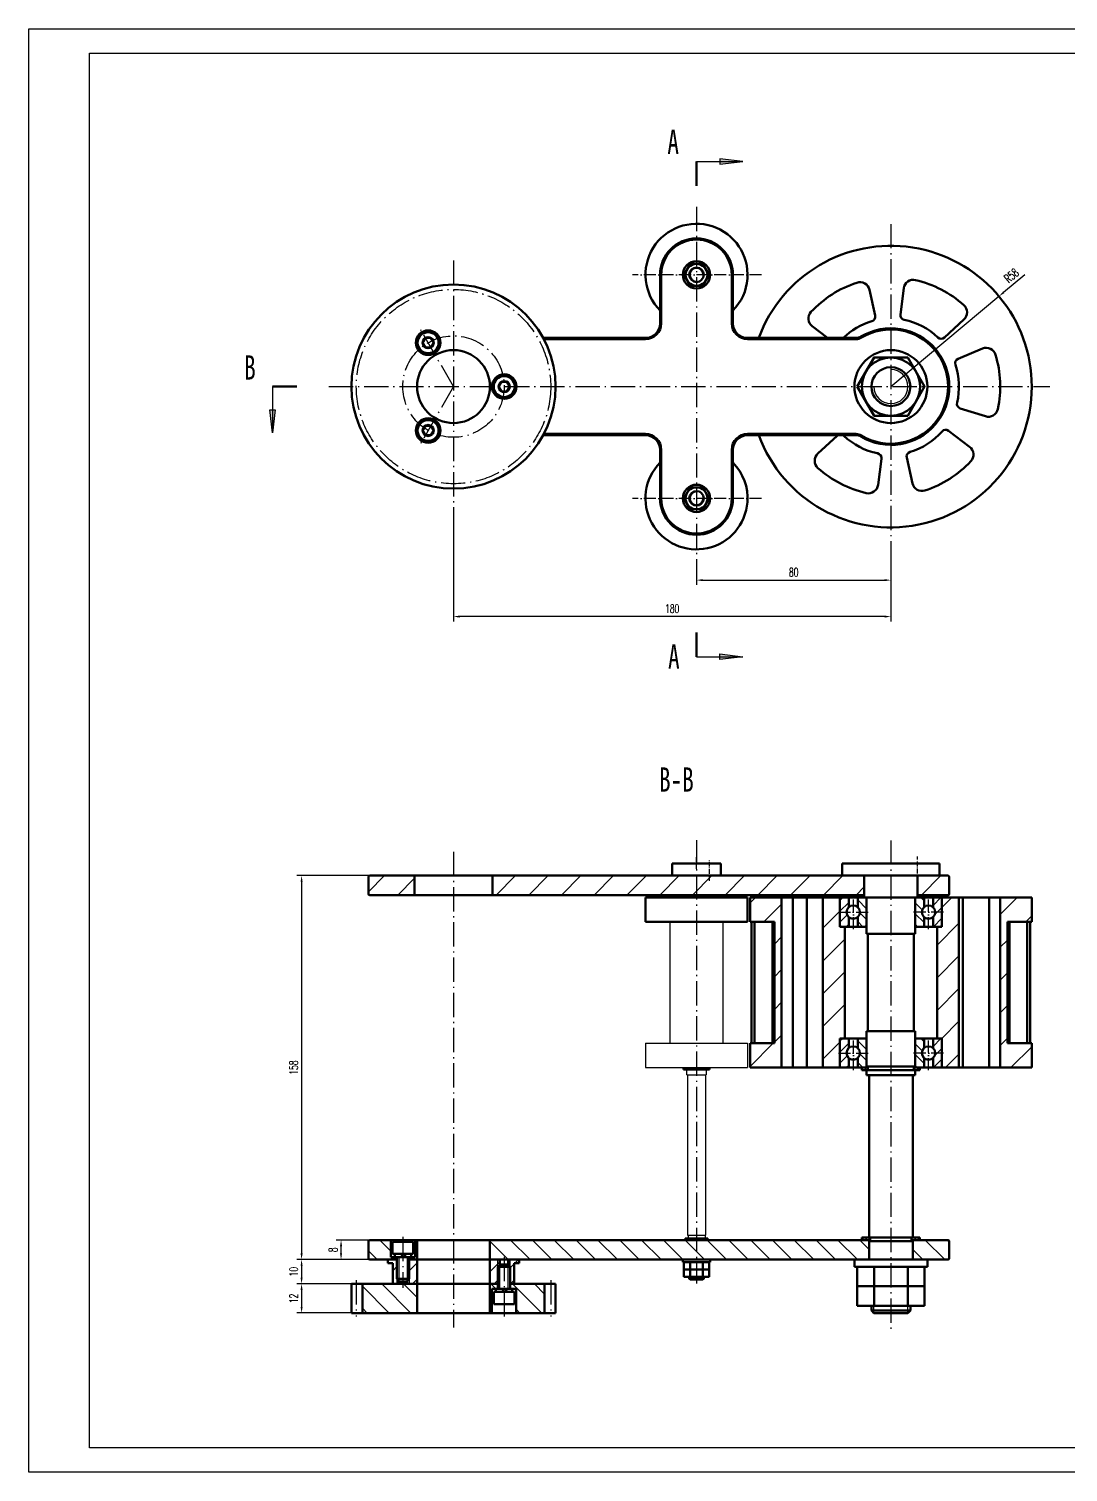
# Model space of a CAD drawing. Header units: millimetres. Extents: x -617 to 224, y -992 to -398.
# Drawn here: x -617 to -189, y -992 to -398 of the extents above; entities that cross this region are included whole.
import ezdxf

# ---------------------------------------------------------------- set-up
doc = ezdxf.new("R2010")
doc.units = ezdxf.units.MM
doc.header["$LTSCALE"] = 10
doc.linetypes.add('CENTER', pattern=[1.45, 1, -0.2, 0.05, -0.2])
doc.layers.add('1轮廓实线层', color=7, linetype='Continuous', lineweight=50)
for name, color, linetype in [('2细线层', 4, 'Continuous'), ('3中心线层', 1, 'CENTER'), ('5剖面线层', 2, 'Continuous'), ('6文字层', 7, 'Continuous'), ('7标注层', 4, 'Continuous')]:
    doc.layers.add(name, color=color, linetype=linetype)
doc.styles.add('SLDTEXTSTYLE3', font='TXT', dxfattribs={"width": 0.7})
doc.styles.add('TH_GBDIM', font='romans.shx', dxfattribs={"width": 0.65, "bigfont": 'gbcbig.shx'})
doc.dimstyles.new('TH_GBDIM', dxfattribs={"dimtxt": 3.5, "dimasz": 2.5, "dimexe": 2, "dimexo": 0, "dimgap": 1.5, "dimtad": 1, "dimdsep": 46, "dimtxsty": 'TH_GBDIM', "dimcen": 2.5, "dimclrd": 130, "dimclre": 130, "dimclrt": 3, "dimazin": 2, "dimtfac": 0.714286, "dimtmove": 0, "dimatfit": 3, "dimfxl": 1, "dimtolj": 1, "dimtzin": 0, "dimlwd": -1, "dimlwe": -1, "dimarcsym": 0})
pattern_1 = [(135, (-923.48, -633.953), (-4.49013, -4.49013), [])]
pattern_2 = [(45, (-923.48, -633.953), (-6.73519, 6.73519), [])]
pattern_3 = [(45, (-923.4799, -633.9531), (-0.6735192, 0.6735192), [])]
pattern_4 = [(135, (-923.48, -633.953), (-2.245064, -2.245064), [])]
pattern_5 = [(45, (-923.48, -633.953), (-2.245064, 2.245064), [])]
pattern_6 = [(135, (-923.48, -691.953), (-2.245064, -2.245064), [])]
pattern_7 = [(45, (-923.48, -691.953), (-2.245064, 2.245064), [])]
pattern_8 = [(135, (-563.48, -633.953), (-4.49013, -4.49013), [])]

# ---------------------------------------------------------------- blocks, each defined once
blk = doc.blocks.new('*D7')
at = {"layer": '7标注层', "color": 130, "ltscale": 0.3, "transparency": 16777216}
for p, q in [((-261.93, -614.18), (-261.93, -626.92)), ((-341.93, -618.4), (-341.93, -626.92)), ((-339.43, -624.92), (-264.43, -624.92))]:
    blk.add_line(p, q, dxfattribs=at)
for points in [[(-339.43, -624.5), (-339.43, -625.33), (-341.93, -624.92)], [(-264.43, -624.5), (-264.43, -625.33), (-261.93, -624.92)]]:
    blk.add_solid(points, dxfattribs=at)
at = {"layer": 'Defpoints', "color": 0, "ltscale": 0.3, "transparency": 16777216}
for p in [(-261.93, -614.18), (-341.93, -618.4), (-261.93, -624.92)]:
    blk.add_point(p, dxfattribs=at)
at = {"layer": '7标注层', "color": 3, "ltscale": 0.3, "transparency": 16777216, "insert": (-301.93, -621.67), "char_height": 3.5, "attachment_point": 5, "style": 'TH_GBDIM'}
blk.add_mtext('\\A1;80', dxfattribs=at)
blk = doc.blocks.new('*D8')
at = {"layer": '7标注层', "color": 130, "ltscale": 0.3, "transparency": 16777216}
for p, q in [((-206.82, -499.22), (-215.53, -506.5)), ((-261.93, -545.26), (-217.45, -508.1))]:
    blk.add_line(p, q, dxfattribs=at)
blk.add_solid([(-215.8, -506.18), (-215.26, -506.82), (-217.45, -508.1)], dxfattribs=at)
at = {"layer": 'Defpoints', "color": 0, "ltscale": 0.3, "transparency": 16777216}
for p in [(-217.45, -508.1), (-261.93, -545.26)]:
    blk.add_point(p, dxfattribs=at)
at = {"layer": '7标注层', "color": 3, "ltscale": 0.3, "transparency": 16777216, "insert": (-212.3, -499.57), "char_height": 3.5, "attachment_point": 5, "rotation": 39.87903, "style": 'TH_GBDIM'}
blk.add_mtext('\\A1;R58', dxfattribs=at)
blk = doc.blocks.new('*D14')
at = {"layer": '7标注层', "color": 130, "ltscale": 0.3, "transparency": 16777216}
for p, q in [((-476.43, -746.54), (-506.44, -746.54)), ((-504.44, -749.04), (-504.44, -902.04)), ((-474.95, -904.54), (-506.44, -904.54))]:
    blk.add_line(p, q, dxfattribs=at)
for points in [[(-504.85, -749.04), (-504.02, -749.04), (-504.44, -746.54)], [(-504.85, -902.04), (-504.02, -902.04), (-504.44, -904.54)]]:
    blk.add_solid(points, dxfattribs=at)
at = {"layer": 'Defpoints', "color": 0, "ltscale": 0.3, "transparency": 16777216}
for p in [(-476.43, -746.54), (-504.44, -904.54), (-474.95, -904.54)]:
    blk.add_point(p, dxfattribs=at)
at = {"layer": '7标注层', "color": 3, "ltscale": 0.3, "transparency": 16777216, "insert": (-507.69, -825.54), "char_height": 3.5, "attachment_point": 5, "rotation": 90, "style": 'TH_GBDIM'}
blk.add_mtext('\\A1;158', dxfattribs=at)
blk = doc.blocks.new('*D15')
at = {"layer": '7标注层', "color": 130, "ltscale": 0.3, "transparency": 16777216}
for p, q in [((-474.95, -904.54), (-506.44, -904.54)), ((-504.44, -907.04), (-504.44, -912.04)), ((-483.93, -914.54), (-506.44, -914.54))]:
    blk.add_line(p, q, dxfattribs=at)
for points in [[(-504.85, -907.04), (-504.02, -907.04), (-504.44, -904.54)], [(-504.85, -912.04), (-504.02, -912.04), (-504.44, -914.54)]]:
    blk.add_solid(points, dxfattribs=at)
at = {"layer": 'Defpoints', "color": 0, "ltscale": 0.3, "transparency": 16777216}
for p in [(-474.95, -904.54), (-504.44, -914.54), (-483.93, -914.54)]:
    blk.add_point(p, dxfattribs=at)
at = {"layer": '7标注层', "color": 3, "ltscale": 0.3, "transparency": 16777216, "insert": (-507.69, -909.54), "char_height": 3.5, "attachment_point": 5, "rotation": 90, "style": 'TH_GBDIM'}
blk.add_mtext('\\A1;10', dxfattribs=at)
blk = doc.blocks.new('*D16')
at = {"layer": '7标注层', "color": 130, "ltscale": 0.3, "transparency": 16777216}
for p, q in [((-483.93, -914.54), (-506.44, -914.54)), ((-504.44, -917.04), (-504.44, -924.04)), ((-483.93, -926.54), (-506.44, -926.54))]:
    blk.add_line(p, q, dxfattribs=at)
for points in [[(-504.85, -917.04), (-504.02, -917.04), (-504.44, -914.54)], [(-504.85, -924.04), (-504.02, -924.04), (-504.44, -926.54)]]:
    blk.add_solid(points, dxfattribs=at)
at = {"layer": 'Defpoints', "color": 0, "ltscale": 0.3, "transparency": 16777216}
for p in [(-483.93, -914.54), (-504.44, -926.54), (-483.93, -926.54)]:
    blk.add_point(p, dxfattribs=at)
at = {"layer": '7标注层', "color": 3, "ltscale": 0.3, "transparency": 16777216, "insert": (-507.69, -920.54), "char_height": 3.5, "attachment_point": 5, "rotation": 90, "style": 'TH_GBDIM'}
blk.add_mtext('\\A1;12', dxfattribs=at)
blk = doc.blocks.new('*D17')
at = {"layer": '7标注层', "color": 130, "ltscale": 0.3, "transparency": 16777216}
for p, q in [((-476.43, -896.54), (-490.2, -896.54)), ((-488.2, -902.04), (-488.2, -899.04)), ((-482.12, -904.54), (-490.2, -904.54))]:
    blk.add_line(p, q, dxfattribs=at)
for points in [[(-488.62, -899.04), (-487.79, -899.04), (-488.2, -896.54)], [(-488.62, -902.04), (-487.79, -902.04), (-488.2, -904.54)]]:
    blk.add_solid(points, dxfattribs=at)
at = {"layer": 'Defpoints', "color": 0, "ltscale": 0.3, "transparency": 16777216}
for p in [(-488.2, -896.54), (-476.43, -896.54), (-482.12, -904.54)]:
    blk.add_point(p, dxfattribs=at)
at = {"layer": '7标注层', "color": 3, "ltscale": 0.3, "transparency": 16777216, "insert": (-491.45, -900.54), "char_height": 3.5, "attachment_point": 5, "rotation": 90, "style": 'TH_GBDIM'}
blk.add_mtext('\\A1;8', dxfattribs=at)
blk = doc.blocks.new('*D18')
at = {"layer": '7标注层', "color": 130, "ltscale": 0.3, "transparency": 16777216}
for p, q in [((-441.93, -596.42), (-441.93, -641.92)), ((-261.93, -626.92), (-261.93, -641.92)), ((-264.43, -639.92), (-439.43, -639.92))]:
    blk.add_line(p, q, dxfattribs=at)
for points in [[(-439.43, -639.5), (-439.43, -640.33), (-441.93, -639.92)], [(-264.43, -639.5), (-264.43, -640.33), (-261.93, -639.92)]]:
    blk.add_solid(points, dxfattribs=at)
at = {"layer": 'Defpoints', "color": 0, "ltscale": 0.3, "transparency": 16777216}
for p in [(-441.93, -596.42), (-261.93, -626.92), (-441.93, -639.92)]:
    blk.add_point(p, dxfattribs=at)
at = {"layer": '7标注层', "color": 3, "ltscale": 0.3, "transparency": 16777216, "insert": (-351.93, -636.67), "char_height": 3.5, "attachment_point": 5, "style": 'TH_GBDIM'}
blk.add_mtext('\\A1;180', dxfattribs=at)

msp = doc.modelspace()

# ---------------------------------------------------------------- hatches: boundary and pattern name
at = {"layer": '5剖面线层'}
h = msp.add_hatch(dxfattribs=at)
h.set_pattern_fill('ANSI31', color=256, scale=3, style=0)
h.set_pattern_definition(pattern_2)
edge = h.paths.add_edge_path(flags=0)
edge.add_line((-476.425, -754.543), (-458.425, -754.543))
edge.add_arc((-458.425, -754.043), 0.5, 270, 360)
edge.add_line((-457.925, -754.043), (-457.925, -747.043))
edge.add_arc((-458.425, -747.043), 0.5, 0, 90)
edge.add_line((-458.425, -746.543), (-476.425, -746.543))
edge.add_arc((-476.425, -747.043), 0.5, 90, 180)
edge.add_line((-476.925, -747.043), (-476.925, -754.043))
edge.add_arc((-476.425, -754.043), 0.5, 180, 270)
h = msp.add_hatch(dxfattribs=at)
h.set_pattern_fill('ANSI31', color=256, scale=3, style=0)
h.set_pattern_definition(pattern_2)
edge = h.paths.add_edge_path(flags=0)
edge.add_line((-425.425, -754.543), (-273.425, -754.543))
edge.add_arc((-273.425, -754.043), 0.5, 270, 360)
edge.add_line((-272.925, -754.043), (-272.925, -747.043))
edge.add_arc((-273.425, -747.043), 0.5, 0, 90)
edge.add_line((-273.425, -746.543), (-425.425, -746.543))
edge.add_arc((-425.425, -747.043), 0.5, 90, 180)
edge.add_line((-425.925, -747.043), (-425.925, -754.043))
edge.add_arc((-425.425, -754.043), 0.5, 180, 270)
h = msp.add_hatch(dxfattribs=at)
h.set_pattern_fill('ANSI31', color=256, scale=3, style=0)
h.set_pattern_definition(pattern_2)
edge = h.paths.add_edge_path(flags=0)
edge.add_line((-238.425, -754.543), (-250.425, -754.543))
edge.add_arc((-250.425, -754.043), 0.5, 180, 270, ccw=False)
edge.add_line((-250.925, -754.043), (-250.925, -747.043))
edge.add_arc((-250.425, -747.043), 0.5, 450, 540, ccw=False)
edge.add_line((-250.425, -746.543), (-238.425, -746.543))
edge.add_arc((-238.425, -747.043), 0.5, 360, 450, ccw=False)
edge.add_line((-237.925, -747.043), (-237.925, -754.043))
edge.add_arc((-238.425, -754.043), 0.5, 270, 360, ccw=False)
h = msp.add_hatch(dxfattribs=at)
h.set_pattern_fill('ANSI31', color=256, scale=3, style=0)
h.set_pattern_definition(pattern_2)
h.paths.add_polyline_path([(-309.88, -815.543), (-309.88, -765.543), (-319.88, -765.543), (-319.88, -755.543), (-306.925, -755.543), (-306.925, -825.543), (-319.88, -825.543), (-319.88, -815.543)], flags=0)
h = msp.add_hatch(dxfattribs=at)
h.set_pattern_fill('ANSI31', color=256, scale=3, style=0)
h.set_pattern_definition(pattern_2)
h.paths.add_polyline_path([(-289.925, -755.543), (-282.925, -755.543), (-282.925, -767.543), (-280.925, -767.543), (-280.925, -813.543), (-282.925, -813.543), (-282.925, -825.543), (-289.925, -825.543)], flags=0)
h = msp.add_hatch(dxfattribs=at)
h.set_pattern_fill('ANSI31', color=256, style=0)
h.set_pattern_definition(pattern_5)
edge = h.paths.add_edge_path(flags=0)
edge.add_line((-279.258, -763.579), (-279.258, -767.543))
edge.add_line((-279.258, -767.543), (-282.325, -767.543))
edge.add_arc((-282.325, -766.943), 0.6, 180, 270, ccw=False)
edge.add_line((-282.925, -766.943), (-282.925, -756.143))
edge.add_arc((-282.325, -756.143), 0.6, 450, 540, ccw=False)
edge.add_line((-282.325, -755.543), (-279.258, -755.543))
edge.add_line((-279.258, -755.543), (-279.258, -759.506))
edge.add_arc((-277.425, -761.543), 2.74, 491.997622, 588.002378)
h = msp.add_hatch(dxfattribs=at)
h.set_pattern_fill('ANSI31', color=256, angle=90, style=0)
h.set_pattern_definition(pattern_4)
edge = h.paths.add_edge_path(flags=0)
edge.add_line((-275.592, -763.579), (-275.592, -767.543))
edge.add_line((-275.592, -767.543), (-272.525, -767.543))
edge.add_arc((-272.525, -766.943), 0.6, 270, 360)
edge.add_line((-271.925, -766.943), (-271.925, -756.143))
edge.add_arc((-272.525, -756.143), 0.6, 0, 90)
edge.add_line((-272.525, -755.543), (-275.592, -755.543))
edge.add_line((-275.592, -755.543), (-275.592, -759.506))
edge.add_arc((-277.425, -761.543), 2.74, -48.002378, 48.002378, ccw=False)
h = msp.add_hatch(dxfattribs=at)
h.set_pattern_fill('ANSI31', color=256, angle=90, style=0)
h.set_pattern_definition(pattern_4)
edge = h.paths.add_edge_path(flags=0)
edge.add_line((-248.258, -763.579), (-248.258, -767.543))
edge.add_line((-248.258, -767.543), (-251.325, -767.543))
edge.add_arc((-251.325, -766.943), 0.6, 180, 270, ccw=False)
edge.add_line((-251.925, -766.943), (-251.925, -756.143))
edge.add_arc((-251.325, -756.143), 0.6, 450, 540, ccw=False)
edge.add_line((-251.325, -755.543), (-248.258, -755.543))
edge.add_line((-248.258, -755.543), (-248.258, -759.506))
edge.add_arc((-246.425, -761.543), 2.74, 491.997622, 588.002378)
h = msp.add_hatch(dxfattribs=at)
h.set_pattern_fill('ANSI31', color=256, style=0)
h.set_pattern_definition(pattern_5)
edge = h.paths.add_edge_path(flags=0)
edge.add_line((-244.592, -763.579), (-244.592, -767.543))
edge.add_line((-244.592, -767.543), (-241.525, -767.543))
edge.add_arc((-241.525, -766.943), 0.6, 270, 360)
edge.add_line((-240.925, -766.943), (-240.925, -756.143))
edge.add_arc((-241.525, -756.143), 0.6, 0, 90)
edge.add_line((-241.525, -755.543), (-244.592, -755.543))
edge.add_line((-244.592, -755.543), (-244.592, -759.506))
edge.add_arc((-246.425, -761.543), 2.74, -48.002378, 48.002378, ccw=False)
h = msp.add_hatch(dxfattribs=at)
h.set_pattern_fill('ANSI31', color=256, scale=3, style=0)
h.set_pattern_definition(pattern_2)
h.paths.add_polyline_path([(-242.925, -767.543), (-240.925, -767.543), (-240.925, -755.543), (-233.925, -755.543), (-233.925, -825.543), (-240.925, -825.543), (-240.925, -813.543), (-242.925, -813.543)], flags=0)
h = msp.add_hatch(dxfattribs=at)
h.set_pattern_fill('ANSI31', color=256, scale=3, style=0)
h.set_pattern_definition(pattern_2)
h.paths.add_polyline_path([(-213.97, -765.543), (-213.97, -815.543), (-203.97, -815.543), (-203.97, -825.543), (-216.925, -825.543), (-216.925, -755.543), (-203.97, -755.543), (-203.97, -765.543)], flags=0)
h = msp.add_hatch(dxfattribs=at)
h.set_pattern_fill('ANSI31', color=256, style=0)
h.set_pattern_definition(pattern_7)
edge = h.paths.add_edge_path(flags=0)
edge.add_line((-279.258, -821.579), (-279.258, -825.543))
edge.add_line((-279.258, -825.543), (-282.325, -825.543))
edge.add_arc((-282.325, -824.943), 0.6, 180, 270, ccw=False)
edge.add_line((-282.925, -824.943), (-282.925, -814.143))
edge.add_arc((-282.325, -814.143), 0.6, 450, 540, ccw=False)
edge.add_line((-282.325, -813.543), (-279.258, -813.543))
edge.add_line((-279.258, -813.543), (-279.258, -817.506))
edge.add_arc((-277.425, -819.543), 2.74, 491.997622, 588.002378)
h = msp.add_hatch(dxfattribs=at)
h.set_pattern_fill('ANSI31', color=256, angle=90, style=0)
h.set_pattern_definition(pattern_6)
edge = h.paths.add_edge_path(flags=0)
edge.add_line((-275.592, -821.579), (-275.592, -825.543))
edge.add_line((-275.592, -825.543), (-272.525, -825.543))
edge.add_arc((-272.525, -824.943), 0.6, 270, 360)
edge.add_line((-271.925, -824.943), (-271.925, -814.143))
edge.add_arc((-272.525, -814.143), 0.6, 0, 90)
edge.add_line((-272.525, -813.543), (-275.592, -813.543))
edge.add_line((-275.592, -813.543), (-275.592, -817.506))
edge.add_arc((-277.425, -819.543), 2.74, -48.002378, 48.002378, ccw=False)
h = msp.add_hatch(dxfattribs=at)
h.set_pattern_fill('ANSI31', color=256, angle=90, style=0)
h.set_pattern_definition(pattern_6)
edge = h.paths.add_edge_path(flags=0)
edge.add_line((-248.258, -821.579), (-248.258, -825.543))
edge.add_line((-248.258, -825.543), (-251.325, -825.543))
edge.add_arc((-251.325, -824.943), 0.6, 180, 270, ccw=False)
edge.add_line((-251.925, -824.943), (-251.925, -814.143))
edge.add_arc((-251.325, -814.143), 0.6, 450, 540, ccw=False)
edge.add_line((-251.325, -813.543), (-248.258, -813.543))
edge.add_line((-248.258, -813.543), (-248.258, -817.506))
edge.add_arc((-246.425, -819.543), 2.74, 491.997622, 588.002378)
h = msp.add_hatch(dxfattribs=at)
h.set_pattern_fill('ANSI31', color=256, style=0)
h.set_pattern_definition(pattern_7)
edge = h.paths.add_edge_path(flags=0)
edge.add_line((-244.592, -821.579), (-244.592, -825.543))
edge.add_line((-244.592, -825.543), (-241.525, -825.543))
edge.add_arc((-241.525, -824.943), 0.6, 270, 360)
edge.add_line((-240.925, -824.943), (-240.925, -814.143))
edge.add_arc((-241.525, -814.143), 0.6, 0, 90)
edge.add_line((-241.525, -813.543), (-244.592, -813.543))
edge.add_line((-244.592, -813.543), (-244.592, -817.506))
edge.add_arc((-246.425, -819.543), 2.74, -48.002378, 48.002378, ccw=False)
h = msp.add_hatch(dxfattribs=at)
h.set_pattern_fill('ANSI31', color=256, scale=0.3)
h.set_pattern_definition(pattern_3)
h.paths.add_polyline_path([(-271.425, -825.543), (-272.525, -825.543), (-273.855, -825.543), (-273.855, -826.643), (-271.425, -826.643)])
h = msp.add_hatch(dxfattribs=at)
h.set_pattern_fill('ANSI31', color=256, scale=0.3)
h.set_pattern_definition(pattern_3)
h.paths.add_polyline_path([(-252.425, -826.643), (-252.425, -825.543), (-251.325, -825.543), (-249.995, -825.543), (-249.995, -826.643)])
h = msp.add_hatch(dxfattribs=at)
h.set_pattern_fill('ANSI31', color=256, scale=2, angle=90, style=0)
h.set_pattern_definition(pattern_1)
h.paths.add_polyline_path([(-462.723, -902.043), (-467.723, -902.043), (-467.723, -900.743), (-462.723, -900.743)])
h.paths.add_polyline_path([(-462.723, -900.743), (-457.723, -900.743), (-457.723, -902.043), (-462.723, -902.043)])
h.paths.add_polyline_path([(-467.723, -902.243), (-467.723, -902.043), (-462.723, -902.043), (-462.723, -902.243)])
h.paths.add_polyline_path([(-467.723, -903.543), (-467.723, -902.243), (-462.723, -902.243), (-462.723, -903.543)])
h.paths.add_polyline_path([(-462.723, -902.243), (-462.723, -902.043), (-457.723, -902.043), (-457.723, -902.243)])
edge = h.paths.add_edge_path()
edge.add_line((-465.223, -904.543), (-465.223, -903.543))
edge.add_line((-465.223, -903.543), (-462.723, -903.543))
edge.add_line((-462.723, -903.543), (-462.723, -904.543))
edge.add_line((-462.723, -904.543), (-457.425, -904.543))
edge.add_arc((-457.425, -904.043), 0.5, 270, 360)
edge.add_line((-456.925, -904.043), (-456.925, -897.043))
edge.add_arc((-457.425, -897.043), 0.5, 0, 90)
edge.add_line((-457.425, -896.543), (-457.723, -896.543))
edge.add_line((-457.723, -896.543), (-457.723, -900.743))
edge.add_line((-457.723, -900.743), (-467.723, -900.743))
edge.add_line((-467.723, -900.743), (-467.723, -896.543))
edge.add_line((-467.723, -896.543), (-476.425, -896.543))
edge.add_arc((-476.425, -897.043), 0.5, 90, 180)
edge.add_line((-476.925, -897.043), (-476.925, -904.043))
edge.add_arc((-476.425, -904.043), 0.5, 180, 270)
edge.add_line((-476.425, -904.543), (-465.223, -904.543))
h = msp.add_hatch(dxfattribs=at)
h.set_pattern_fill('ANSI31', color=256, scale=2, angle=90, style=0)
h.set_pattern_definition(pattern_1)
edge = h.paths.add_edge_path()
edge.add_line((-272.425, -896.543), (-426.425, -896.543))
edge.add_arc((-426.425, -897.043), 0.5, 90, 180)
edge.add_line((-426.925, -897.043), (-426.925, -904.043))
edge.add_arc((-426.425, -904.043), 0.5, 180, 270)
edge.add_line((-426.425, -904.543), (-272.425, -904.543))
edge.add_arc((-269.011, -912.285), 8.462, 103.074221, 113.795677, ccw=False)
edge.add_line((-270.925, -904.043), (-270.925, -897.043))
edge.add_arc((-269.011, -888.8), 8.462, 246.204323, 256.925779, ccw=False)
h = msp.add_hatch(dxfattribs=at)
h.set_pattern_fill('ANSI31', color=256, scale=0.3, angle=90)
h.set_pattern_definition([(135, (-923.4799, -633.9531), (-0.6735192, -0.6735192), [])])
h.paths.add_polyline_path([(-253.425, -895.443), (-249.995, -895.443), (-249.995, -896.543), (-253.425, -896.543)])
h.paths.add_polyline_path([(-273.855, -895.443), (-270.425, -895.443), (-270.425, -896.543), (-273.855, -896.543)])
h = msp.add_hatch(dxfattribs=at)
h.set_pattern_fill('ANSI31', color=256, scale=2, angle=90)
h.set_pattern_definition(pattern_1)
h.paths.add_polyline_path([(-238.425, -896.543, -0.4142136), (-237.925, -897.043), (-237.925, -904.043, -0.4142136), (-238.425, -904.543), (-252.925, -904.543), (-252.925, -896.543)])
h = msp.add_hatch(dxfattribs=at)
h.set_pattern_fill('ANSI31', color=256, scale=1.5, style=0)
h.set_pattern_definition([(45, (-18.967, -3.206), (-3.367596, 3.367596), [])])
h.paths.add_polyline_path([(-464.423, -914.543), (-464.423, -912.543), (-465.223, -912.543), (-465.223, -904.543), (-466.925, -904.543), (-466.925, -914.543)])
h.paths.add_polyline_path([(-462.723, -912.543), (-462.723, -914.543), (-456.925, -914.543), (-456.925, -904.543), (-460.223, -904.543), (-460.223, -912.543)])
h = msp.add_hatch(dxfattribs=at)
h.set_pattern_fill('ANSI31', color=256, scale=1.5, angle=180)
h.set_pattern_definition([(225, (-18.967, -3.206), (3.367596, -3.367596), [])])
h.paths.add_polyline_path([(-421.127, -904.543), (-421.127, -906.543), (-422.627, -906.543), (-422.827, -906.743), (-422.827, -904.543), (-426.925, -904.543), (-426.925, -914.543), (-423.627, -914.543), (-423.627, -907.543), (-418.627, -907.543), (-418.627, -914.543), (-416.925, -914.543), (-416.925, -906.043), (-414.925, -906.043), (-414.925, -904.543)])
h = msp.add_hatch(dxfattribs=at)
h.set_pattern_fill('ANSI31', color=256, scale=2, angle=90)
h.set_pattern_definition(pattern_8)
h.paths.add_polyline_path([(-457.225, -926.543), (-457.225, -914.543), (-479.425, -914.543), (-479.425, -926.543)])
h = msp.add_hatch(dxfattribs=at)
h.set_pattern_fill('ANSI31', color=256, scale=2, angle=90)
h.set_pattern_definition(pattern_8)
h.paths.add_polyline_path([(-421.978, -917.843), (-417.777, -917.843), (-417.777, -916.543), (-416.127, -916.543), (-416.127, -926.543), (-404.425, -926.543), (-404.425, -914.543), (-426.925, -914.543), (-426.925, -926.543), (-426.127, -926.543), (-426.127, -916.543), (-421.127, -916.543), (-421.127, -916.802)])
at = {"layer": '6文字层', "lineweight": -2}
h = msp.add_hatch(color=256, dxfattribs=at)
h.dxf.hatch_style = 2
h.paths.add_polyline_path([(-332.324, -451.496), (-332.324, -453.782), (-322.837, -452.638)])
h = msp.add_hatch(color=256, dxfattribs=at)
h.dxf.hatch_style = 2
h.paths.add_polyline_path([(-517.565, -554.863), (-515.279, -554.863), (-516.422, -564.35)])
h = msp.add_hatch(color=256, dxfattribs=at)
h.dxf.hatch_style = 2
h.paths.add_polyline_path([(-332.324, -657.565), (-332.324, -655.279), (-322.837, -656.422)])

# ---------------------------------------------------------------- linework, layer by layer
at = {"color": 1}
for p, q in [((-616.675, -398.037), (224.325, -398.037)), ((-616.675, -992.037), (-616.675, -398.037)), ((224.325, -992.037), (-616.675, -992.037))]:
    msp.add_line(p, q, dxfattribs=at)
for p, q in [((-591.675, -408.037), (214.325, -408.037)), ((-591.675, -982.037), (-591.675, -408.037)), ((214.325, -982.037), (-591.675, -982.037))]:
    msp.add_line(p, q)
at = {"color": 7, "linetype": 'Continuous', "lineweight": 25}
for p, q in [((-362.925, -755.543), (-362.925, -765.543)), ((-362.925, -755.543), (-320.925, -755.543)), ((-346.925, -754.543), (-346.925, -755.543)), ((-336.925, -755.543), (-336.925, -754.543)), ((-320.925, -765.543), (-320.925, -755.543)), ((-362.925, -765.543), (-320.925, -765.543)), ((-320.925, -765.543), (-362.925, -765.543)), ((-352.925, -765.543), (-352.925, -815.543)), ((-330.925, -815.543), (-330.925, -765.543)), ((-362.925, -815.543), (-362.925, -825.543)), ((-362.925, -815.543), (-320.925, -815.543)), ((-320.925, -815.543), (-320.925, -825.543)), ((-362.925, -825.543), (-320.925, -825.543))]:
    msp.add_line(p, q, dxfattribs=at)
at = {"layer": '1轮廓实线层'}
for p, q in [((-341.925, -452.638), (-341.925, -462.638)), ((-356.425, -499.262), (-356.925, -499.262)), ((-356.925, -519.257), (-356.925, -499.262)), ((-356.425, -499.262), (-356.425, -519.257)), ((-327.425, -519.257), (-327.425, -499.262)), ((-327.425, -499.262), (-326.925, -499.262)), ((-326.925, -499.262), (-326.925, -519.257)), ((-258.043, -515.582), (-256.633, -504.802)), ((-270.791, -505.433), (-268.429, -516.044)), ((-288.042, -525.257), (-294.318, -520.45)), ((-231.864, -517.67), (-239.873, -525.021)), ((-404.995, -525.257), (-362.925, -525.257)), ((-362.925, -525.757), (-404.729, -525.757)), ((-320.925, -525.257), (-276.339, -525.257)), ((-276.339, -525.757), (-320.925, -525.757)), ((-234.28, -533.784), (-224.24, -529.615)), ((-516.422, -545.262), (-506.422, -545.262)), ((-222.999, -557.499), (-233.37, -554.239)), ((-238.162, -563.464), (-229.532, -570.075)), ((-362.925, -565.267), (-404.995, -565.267)), ((-404.729, -564.767), (-362.925, -564.767)), ((-320.925, -564.767), (-276.339, -564.767)), ((-276.339, -565.267), (-320.925, -565.267)), ((-291.986, -572.855), (-283.977, -565.504)), ((-356.925, -591.262), (-356.925, -571.267)), ((-356.425, -571.267), (-356.425, -591.262)), ((-327.425, -591.262), (-327.425, -571.267)), ((-326.925, -571.267), (-326.925, -591.262)), ((-265.807, -574.943), (-267.217, -585.722)), ((-253.06, -585.092), (-255.422, -574.48)), ((-341.925, -656.422), (-341.925, -646.422)), ((-351.925, -746.543), (-351.925, -741.543)), ((-331.925, -741.543), (-351.925, -741.543)), ((-331.925, -741.543), (-331.925, -746.543)), ((-281.925, -741.543), (-281.925, -746.543)), ((-241.925, -741.543), (-281.925, -741.543)), ((-241.925, -746.543), (-241.925, -741.543)), ((-476.925, -754.043), (-476.925, -747.043)), ((-476.425, -746.543), (-441.925, -746.543)), ((-458.425, -746.543), (-457.625, -746.543)), ((-457.925, -754.543), (-457.925, -746.543)), ((-441.925, -746.543), (-428.758, -746.543)), ((-428.758, -746.543), (-426.225, -746.543)), ((-426.225, -746.543), (-425.425, -746.543)), ((-425.925, -754.543), (-425.925, -746.543)), ((-425.425, -746.543), (-273.425, -746.543)), ((-281.925, -746.543), (-272.925, -746.543)), ((-272.925, -746.543), (-272.925, -755.543)), ((-272.925, -746.543), (-241.925, -746.543)), ((-272.925, -747.043), (-272.925, -754.043)), ((-250.925, -755.543), (-250.925, -746.543)), ((-250.925, -754.043), (-250.925, -747.043)), ((-238.425, -746.543), (-250.425, -746.543)), ((-237.925, -754.043), (-237.925, -747.043)), ((-476.425, -754.543), (-458.425, -754.543)), ((-441.925, -754.543), (-458.425, -754.543)), ((-441.925, -754.543), (-428.758, -754.543)), ((-426.225, -754.543), (-428.758, -754.543)), ((-425.425, -754.543), (-426.225, -754.543)), ((-425.425, -754.543), (-273.425, -754.543)), ((-362.925, -765.543), (-362.925, -755.543)), ((-320.925, -755.543), (-362.925, -755.543)), ((-320.925, -755.543), (-320.925, -765.543)), ((-319.88, -755.543), (-319.88, -765.543)), ((-306.925, -755.543), (-319.88, -755.543)), ((-306.925, -755.543), (-306.925, -825.543)), ((-302.265, -755.543), (-306.925, -755.543)), ((-302.265, -825.543), (-302.265, -755.543)), ((-296.565, -755.543), (-302.265, -755.543)), ((-296.565, -825.543), (-296.565, -755.543)), ((-289.925, -755.543), (-296.565, -755.543)), ((-289.925, -825.543), (-289.925, -755.543)), ((-282.925, -755.543), (-289.925, -755.543)), ((-282.925, -755.543), (-282.925, -767.543)), ((-282.325, -755.543), (-282.925, -755.543)), ((-282.925, -756.143), (-282.925, -766.943)), ((-279.258, -755.543), (-282.325, -755.543)), ((-275.592, -755.543), (-279.258, -755.543)), ((-279.258, -755.543), (-279.258, -759.506)), ((-272.525, -755.543), (-275.592, -755.543)), ((-275.592, -759.506), (-275.592, -755.543)), ((-273.425, -754.543), (-272.925, -754.543)), ((-272.925, -755.543), (-271.925, -755.543)), ((-271.925, -755.543), (-271.925, -770.543)), ((-271.925, -755.543), (-250.925, -755.543)), ((-271.925, -766.943), (-271.925, -756.143)), ((-251.925, -770.543), (-251.925, -755.543)), ((-251.925, -756.143), (-251.925, -766.943)), ((-248.258, -755.543), (-251.325, -755.543)), ((-250.925, -754.543), (-250.425, -754.543)), ((-238.425, -754.543), (-250.425, -754.543)), ((-244.592, -755.543), (-248.258, -755.543)), ((-248.258, -759.506), (-248.258, -755.543)), ((-244.592, -755.543), (-244.592, -759.506)), ((-241.525, -755.543), (-244.592, -755.543)), ((-240.925, -755.543), (-241.525, -755.543)), ((-240.925, -767.543), (-240.925, -755.543)), ((-233.925, -755.543), (-240.925, -755.543)), ((-240.925, -766.943), (-240.925, -756.143)), ((-233.925, -755.543), (-233.925, -825.543)), ((-232.29, -755.543), (-233.925, -755.543)), ((-232.29, -825.543), (-232.29, -755.543)), ((-221.527, -755.543), (-232.29, -755.543)), ((-221.527, -825.543), (-221.527, -755.543)), ((-216.968, -755.543), (-221.527, -755.543)), ((-216.968, -825.543), (-216.968, -755.543)), ((-216.925, -755.543), (-216.968, -755.543)), ((-216.925, -825.543), (-216.925, -755.543)), ((-203.97, -755.543), (-216.925, -755.543)), ((-203.97, -765.543), (-203.97, -755.543)), ((-320.925, -765.543), (-362.925, -765.543)), ((-309.88, -765.543), (-319.88, -765.543)), ((-319.253, -815.543), (-319.253, -765.543)), ((-317.995, -815.543), (-317.995, -765.543)), ((-310.685, -815.543), (-310.685, -765.543)), ((-309.88, -765.543), (-309.88, -815.543)), ((-279.258, -763.579), (-279.258, -767.543)), ((-275.592, -767.543), (-275.592, -763.579)), ((-248.258, -767.543), (-248.258, -763.579)), ((-244.592, -763.579), (-244.592, -767.543)), ((-203.97, -765.543), (-213.97, -765.543)), ((-213.97, -815.543), (-213.97, -765.543)), ((-213.165, -815.543), (-213.165, -765.543)), ((-205.855, -815.543), (-205.855, -765.543)), ((-204.598, -815.543), (-204.598, -765.543)), ((-280.925, -767.543), (-282.925, -767.543)), ((-282.325, -767.543), (-279.258, -767.543)), ((-280.925, -813.543), (-280.925, -767.543)), ((-275.592, -767.543), (-279.258, -767.543)), ((-275.592, -767.543), (-272.525, -767.543)), ((-272.525, -767.543), (-271.925, -767.543)), ((-271.925, -770.543), (-251.925, -770.543)), ((-271.425, -770.543), (-271.425, -810.543)), ((-252.425, -770.543), (-252.425, -810.543)), ((-251.925, -767.543), (-251.325, -767.543)), ((-251.325, -767.543), (-248.258, -767.543)), ((-244.592, -767.543), (-248.258, -767.543)), ((-244.592, -767.543), (-241.525, -767.543)), ((-242.925, -767.543), (-242.925, -813.543)), ((-240.925, -767.543), (-242.925, -767.543)), ((-282.925, -825.543), (-282.925, -813.543)), ((-282.925, -813.543), (-280.925, -813.543)), ((-279.258, -813.543), (-282.325, -813.543)), ((-275.592, -813.543), (-279.258, -813.543)), ((-279.258, -813.543), (-279.258, -817.506)), ((-272.525, -813.543), (-275.592, -813.543)), ((-275.592, -817.506), (-275.592, -813.543)), ((-271.925, -813.543), (-272.525, -813.543)), ((-271.925, -810.543), (-271.925, -825.543)), ((-251.925, -810.543), (-271.925, -810.543)), ((-251.925, -825.543), (-251.925, -810.543)), ((-251.325, -813.543), (-251.925, -813.543)), ((-248.258, -813.543), (-251.325, -813.543)), ((-244.592, -813.543), (-248.258, -813.543)), ((-248.258, -817.506), (-248.258, -813.543)), ((-241.525, -813.543), (-244.592, -813.543)), ((-244.592, -813.543), (-244.592, -817.506)), ((-242.925, -813.543), (-240.925, -813.543)), ((-240.925, -813.543), (-240.925, -825.543)), ((-319.88, -815.543), (-319.88, -825.543)), ((-309.88, -815.543), (-319.88, -815.543)), ((-282.925, -814.143), (-282.925, -824.943)), ((-271.925, -824.943), (-271.925, -814.143)), ((-251.925, -814.143), (-251.925, -824.943)), ((-240.925, -824.943), (-240.925, -814.143)), ((-203.97, -815.543), (-213.97, -815.543)), ((-203.97, -825.543), (-203.97, -815.543)), ((-347.259, -825.543), (-347.259, -826.341)), ((-336.592, -825.543), (-336.592, -826.341)), ((-306.925, -825.543), (-319.88, -825.543)), ((-302.265, -825.543), (-306.925, -825.543)), ((-296.565, -825.543), (-302.265, -825.543)), ((-289.925, -825.543), (-296.565, -825.543)), ((-282.925, -825.543), (-289.925, -825.543)), ((-282.925, -825.543), (-282.325, -825.543)), ((-282.325, -825.543), (-279.258, -825.543)), ((-279.258, -821.579), (-279.258, -825.543)), ((-275.592, -825.543), (-279.258, -825.543)), ((-275.592, -825.543), (-275.592, -821.579)), ((-275.592, -825.543), (-272.525, -825.543)), ((-273.855, -825.543), (-273.855, -826.643)), ((-272.525, -825.543), (-271.425, -825.543)), ((-251.925, -825.143), (-271.925, -825.143)), ((-271.425, -826.643), (-271.425, -825.143)), ((-252.425, -826.643), (-252.425, -825.143)), ((-252.425, -825.543), (-251.325, -825.543)), ((-251.325, -825.543), (-248.258, -825.543)), ((-249.995, -825.543), (-249.995, -826.643)), ((-248.258, -825.543), (-248.258, -821.579)), ((-244.592, -825.543), (-248.258, -825.543)), ((-244.592, -821.579), (-244.592, -825.543)), ((-244.592, -825.543), (-241.525, -825.543)), ((-241.525, -825.543), (-240.925, -825.543)), ((-233.925, -825.543), (-240.925, -825.543)), ((-232.29, -825.543), (-233.925, -825.543)), ((-221.527, -825.543), (-232.29, -825.543)), ((-216.968, -825.543), (-221.527, -825.543)), ((-216.925, -825.543), (-216.968, -825.543)), ((-203.97, -825.543), (-216.925, -825.543)), ((-249.995, -826.643), (-273.855, -826.643)), ((-271.925, -828.643), (-271.925, -826.643)), ((-251.925, -828.643), (-271.925, -828.643)), ((-270.925, -828.643), (-270.925, -895.443)), ((-252.925, -895.443), (-252.925, -828.643)), ((-251.925, -828.643), (-251.925, -826.643)), ((-476.425, -896.543), (-457.425, -896.543)), ((-467.723, -896.543), (-467.723, -903.543)), ((-441.925, -896.543), (-457.723, -896.543)), ((-457.723, -896.543), (-457.723, -903.543)), ((-456.925, -904.043), (-456.925, -896.543)), ((-441.925, -896.543), (-270.425, -896.543)), ((-426.925, -896.543), (-426.925, -904.043)), ((-337.223, -895.839), (-346.627, -895.839)), ((-346.627, -896.543), (-346.627, -895.839)), ((-337.223, -896.543), (-337.223, -895.839)), ((-249.995, -895.443), (-273.855, -895.443)), ((-273.855, -896.543), (-273.855, -895.443)), ((-270.925, -896.543), (-270.925, -904.543)), ((-270.425, -895.443), (-270.425, -896.943)), ((-253.425, -895.443), (-253.425, -896.943)), ((-238.425, -896.543), (-253.425, -896.543)), ((-252.925, -904.543), (-252.925, -896.543)), ((-252.425, -896.543), (-251.325, -896.543)), ((-249.995, -896.543), (-249.995, -895.443)), ((-476.925, -904.043), (-476.925, -897.043)), ((-466.973, -897.243), (-458.473, -897.243)), ((-466.973, -897.243), (-466.973, -902.243)), ((-466.973, -902.243), (-458.473, -902.243)), ((-466.073, -902.243), (-466.073, -903.543)), ((-459.373, -902.243), (-459.373, -903.543)), ((-458.473, -897.243), (-458.473, -902.243)), ((-252.925, -896.943), (-270.925, -896.943)), ((-237.925, -904.043), (-237.925, -897.043)), ((-476.425, -904.543), (-465.223, -904.543)), ((-468.925, -904.543), (-468.925, -906.043)), ((-468.925, -906.043), (-466.925, -906.043)), ((-467.723, -903.543), (-457.723, -903.543)), ((-466.925, -904.543), (-465.223, -904.543)), ((-466.925, -906.043), (-466.925, -914.543)), ((-466.925, -906.343), (-466.925, -912.743)), ((-460.223, -904.543), (-441.925, -904.543)), ((-460.223, -904.543), (-456.925, -904.543)), ((-456.925, -914.543), (-456.925, -904.043)), ((-441.925, -904.543), (-270.925, -904.543)), ((-426.925, -904.043), (-426.925, -914.543)), ((-426.925, -904.543), (-416.925, -904.543)), ((-423.627, -907.543), (-422.627, -906.543)), ((-422.827, -906.743), (-422.827, -904.543)), ((-422.627, -906.543), (-419.627, -906.543)), ((-419.627, -906.543), (-418.627, -907.543)), ((-419.427, -906.743), (-419.427, -904.543)), ((-416.925, -914.543), (-416.925, -906.043)), ((-416.925, -906.043), (-414.925, -906.043)), ((-414.925, -904.543), (-414.925, -906.043)), ((-347.55, -904.543), (-347.55, -905.668)), ((-336.3, -905.668), (-347.55, -905.668)), ((-347.121, -908.668), (-347.121, -905.668)), ((-347.121, -911.668), (-347.121, -908.668)), ((-336.729, -908.668), (-347.121, -908.668)), ((-344.523, -908.668), (-344.523, -905.668)), ((-344.523, -911.668), (-344.523, -908.668)), ((-339.327, -908.668), (-339.327, -905.668)), ((-339.327, -911.668), (-339.327, -908.668)), ((-336.729, -908.668), (-336.729, -905.668)), ((-336.729, -911.668), (-336.729, -908.668)), ((-336.3, -904.543), (-336.3, -905.668)), ((-276.925, -904.543), (-276.925, -907.543)), ((-246.925, -907.543), (-276.925, -907.543)), ((-275.782, -915.543), (-275.782, -907.543)), ((-238.425, -904.543), (-270.925, -904.543)), ((-268.853, -915.543), (-268.853, -907.543)), ((-254.997, -915.543), (-254.997, -907.543)), ((-248.069, -915.543), (-248.069, -907.543)), ((-246.925, -904.543), (-246.925, -907.543)), ((-479.414, -914.543), (-483.925, -914.543)), ((-483.925, -914.543), (-483.925, -926.543)), ((-479.425, -914.543), (-479.425, -926.543)), ((-479.424, -914.543), (-456.925, -914.543)), ((-466.925, -914.543), (-441.925, -914.543)), ((-465.223, -912.543), (-464.223, -913.543)), ((-464.423, -913.343), (-464.423, -914.543)), ((-464.223, -913.543), (-461.223, -913.543)), ((-461.223, -913.543), (-460.223, -912.543)), ((-461.023, -913.343), (-461.023, -914.543)), ((-456.925, -926.543), (-456.925, -914.543)), ((-441.925, -914.543), (-423.627, -914.543)), ((-426.925, -914.543), (-426.925, -926.543)), ((-426.925, -914.543), (-423.627, -914.543)), ((-418.627, -914.543), (-416.925, -914.543)), ((-418.627, -914.543), (-404.426, -914.543)), ((-400.01, -914.543), (-404.437, -914.543)), ((-404.425, -914.543), (-404.425, -926.543)), ((-399.925, -914.543), (-399.925, -926.543)), ((-336.729, -911.668), (-347.121, -911.668)), ((-344.925, -912.419), (-344.925, -911.668)), ((-344.55, -912.794), (-344.925, -912.419)), ((-338.925, -912.419), (-344.925, -912.419)), ((-344.55, -912.794), (-339.3, -912.794)), ((-338.925, -912.419), (-339.3, -912.794)), ((-338.925, -912.419), (-338.925, -911.668)), ((-426.127, -916.543), (-416.127, -916.543)), ((-426.127, -926.543), (-426.127, -916.543)), ((-425.377, -917.843), (-416.877, -917.843)), ((-425.377, -922.843), (-425.377, -917.843)), ((-424.477, -917.843), (-424.477, -916.543)), ((-417.777, -917.843), (-417.777, -916.543)), ((-416.877, -922.843), (-416.877, -917.843)), ((-416.127, -926.543), (-416.127, -916.543)), ((-275.782, -923.543), (-275.782, -915.543)), ((-248.069, -915.543), (-275.782, -915.543)), ((-268.853, -923.543), (-268.853, -915.543)), ((-254.997, -923.543), (-254.997, -915.543)), ((-248.069, -923.543), (-248.069, -915.543)), ((-479.414, -926.543), (-483.841, -926.543)), ((-456.925, -926.543), (-479.424, -926.543)), ((-456.925, -926.543), (-441.925, -926.543)), ((-441.925, -926.543), (-426.925, -926.543)), ((-404.426, -926.543), (-426.925, -926.543)), ((-425.377, -922.843), (-416.877, -922.843)), ((-404.437, -926.543), (-400.01, -926.543)), ((-248.069, -923.543), (-275.782, -923.543)), ((-269.925, -925.546), (-269.925, -923.543)), ((-268.925, -926.546), (-269.925, -925.546)), ((-253.925, -925.546), (-269.925, -925.546)), ((-268.925, -926.546), (-254.925, -926.546)), ((-253.925, -925.546), (-254.925, -926.546)), ((-253.925, -925.546), (-253.925, -923.543))]:
    msp.add_line(p, q, dxfattribs=at)
at = {"layer": '1轮廓实线层', "color": 7, "linetype": 'Continuous', "lineweight": 25}
for p, q in [((-336.627, -825.543), (-336.592, -825.543)), ((-336.592, -825.543), (-336.627, -825.543)), ((-345.878, -828.543), (-345.878, -826.341)), ((-345.878, -828.543), (-337.972, -828.543)), ((-345.675, -828.543), (-345.675, -894.543)), ((-338.175, -828.543), (-338.175, -894.543)), ((-337.972, -826.341), (-337.972, -828.543)), ((-345.675, -894.543), (-338.175, -894.543)), ((-345.425, -894.543), (-345.425, -895.839)), ((-338.425, -894.543), (-338.425, -895.839))]:
    msp.add_line(p, q, dxfattribs=at)
at = {"layer": '1轮廓实线层', "ltscale": 0.3}
for p, q in [((-347.259, -826.341), (-336.592, -826.341)), ((-462.511, -903.543), (-463.573, -902.243)), ((-461.35, -903.543), (-462.412, -902.243)), ((-465.223, -903.543), (-465.223, -912.543)), ((-460.223, -903.543), (-460.223, -912.543)), ((-423.627, -916.543), (-423.627, -907.543)), ((-423.627, -907.543), (-418.627, -907.543)), ((-418.627, -916.543), (-418.627, -907.543)), ((-465.223, -912.543), (-460.223, -912.543)), ((-420.915, -916.543), (-421.978, -917.843)), ((-419.754, -916.543), (-420.816, -917.843))]:
    msp.add_line(p, q, dxfattribs=at)
for points in [[(-347.121, -499.262), (-344.523, -494.762), (-339.327, -494.762), (-336.729, -499.262), (-339.327, -503.762), (-344.523, -503.762)], [(-453.503, -525.209), (-454.648, -527.192), (-453.503, -529.176), (-451.213, -529.176), (-450.068, -527.192), (-451.213, -525.209)], [(-418.77, -545.262), (-419.915, -543.279), (-422.205, -543.279), (-423.35, -545.262), (-422.205, -547.245), (-419.915, -547.245)], [(-453.503, -565.315), (-451.213, -565.315), (-450.068, -563.332), (-451.213, -561.349), (-453.503, -561.349), (-454.648, -563.332)], [(-347.121, -591.262), (-344.523, -595.762), (-339.327, -595.762), (-336.729, -591.262), (-339.327, -586.762), (-344.523, -586.762)]]:
    msp.add_lwpolyline(points, close=True, dxfattribs=at)
at = {"layer": '1轮廓实线层'}
msp.add_lwpolyline([(-275.782, -545.262), (-268.853, -557.262), (-254.997, -557.262), (-248.069, -545.262), (-254.997, -533.262), (-268.853, -533.262)], close=True, dxfattribs=at)
at = {"layer": '1轮廓实线层', "flags": 128}
for points in [[(-283.977, -565.504), (-283.678, -565.277), (-283.662, -565.267)], [(-281.587, -565.267), (-281.54, -565.297), (-281.245, -565.529)]]:
    msp.add_lwpolyline(points, dxfattribs=at)
at = {"layer": '1轮廓实线层', "ltscale": 0.3}
for centre, radius in [((-341.925, -499.262), 5.625), ((-341.925, -499.262), 4.5), ((-341.925, -499.262), 3), ((-441.925, -545.262), 42), ((-452.358, -527.192), 5.067), ((-452.358, -527.192), 4.317), ((-452.358, -527.192), 2.29), ((-441.925, -545.262), 15), ((-421.06, -545.262), 5.067), ((-421.06, -545.262), 4.317), ((-421.06, -545.262), 2.29), ((-452.358, -563.332), 5.067), ((-452.358, -563.332), 4.317), ((-452.358, -563.332), 2.29), ((-341.925, -591.262), 5.625), ((-341.925, -591.262), 4.5), ((-341.925, -591.262), 3)]:
    msp.add_circle(centre, radius, dxfattribs=at)
at = {"layer": '1轮廓实线层'}
for centre, radius in [((-261.925, -545.262), 15), ((-261.925, -545.262), 12), ((-261.925, -545.262), 8), ((-277.425, -761.543), 2.74), ((-246.425, -761.543), 2.74), ((-277.425, -819.543), 2.74), ((-246.425, -819.543), 2.74)]:
    msp.add_circle(centre, radius, dxfattribs=at)
for centre, radius, start, end in [((-341.925, -499.262), 21, 355.812196, 224.415309), ((-341.925, -499.262), 15, 0, 180), ((-341.925, -499.262), 14.5, 0, 180), ((-261.925, -545.262), 57.955, 2.548484, 159.807237), ((-341.925, -499.262), 21, 315.584691, 355.812196), ((-261.925, -545.262), 45, 108.147221, 136.949746), ((-274.695, -506.302), 4, 12.548484, 108.147221), ((-252.667, -505.321), 4, 76.949746, 172.548484), ((-261.925, -545.262), 45, 48.147221, 76.949746), ((-291.886, -517.274), 4, 136.949746, 232.548484), ((-270.381, -516.479), 2, 286.371037, 12.548484), ((-256.06, -515.841), 2, 172.548484, 258.72593), ((-234.569, -514.723), 4, 312.548484, 48.147221), ((-362.925, -519.257), 6.5, 270, 0), ((-362.925, -519.257), 6, 270, 0), ((-320.925, -519.257), 6.5, 180, 270), ((-320.925, -519.257), 6, 180, 270), ((-261.925, -545.262), 28, 106.371037, 134.401017), ((-261.925, -545.262), 24, 239.016702, 120.983298), ((-261.925, -545.262), 23.5, 239.016702, 120.983298), ((-261.925, -545.262), 28, 46.371037, 78.72593), ((-276.339, -521.257), 4, 270, 300.983298), ((-276.339, -521.257), 4.5, 270, 300.983298), ((-241.226, -523.548), 2, 226.371037, 312.548484), ((-233.513, -535.631), 2, 112.548484, 198.72593), ((-222.706, -533.309), 4, 16.949746, 112.548484), ((-261.925, -545.262), 45, 348.147221, 16.949746), ((-261.925, -545.262), 28, 346.371037, 18.72593), ((-261.925, -545.262), 57.955, 200.192763, 2.548484), ((-232.77, -552.331), 2, 166.371037, 252.548484), ((-221.799, -553.684), 4, 252.548484, 348.147221), ((-261.925, -545.262), 28, 286.371037, 318.72593), ((-239.378, -565.052), 2, 52.548484, 138.72593), ((-362.925, -571.267), 6.5, 0, 90), ((-362.925, -571.267), 6, 0, 90), ((-320.925, -571.267), 6.5, 90, 180), ((-320.925, -571.267), 6, 90, 180), ((-261.925, -545.262), 28, 226.371037, 258.72593), ((-276.339, -569.267), 4.5, 59.016702, 90), ((-276.339, -569.267), 4, 59.016702, 90), ((-231.964, -573.25), 4, 316.949746, 52.548484), ((-289.281, -575.802), 4, 132.548484, 228.147221), ((-267.79, -574.683), 2, 352.548484, 78.72593), ((-253.469, -574.046), 2, 106.371037, 192.548484), ((-261.925, -545.262), 45, 288.147221, 316.949746), ((-341.925, -591.262), 21, 135.584691, 355.812196), ((-341.925, -591.262), 21, 355.812196, 44.415309), ((-261.925, -545.262), 45, 228.147221, 256.949746), ((-271.183, -585.203), 4, 256.949746, 352.548484), ((-249.155, -584.223), 4, 192.548484, 288.147221), ((-341.925, -591.262), 15, 180, 0), ((-341.925, -591.262), 14.5, 180, 0), ((-476.425, -747.043), 0.5, 90, 180), ((-273.425, -747.043), 0.5, 0, 90), ((-250.425, -747.043), 0.5, 90, 180), ((-238.425, -747.043), 0.5, 0, 90), ((-476.425, -754.043), 0.5, 180, 270), ((-273.425, -754.043), 0.5, 270, 0), ((-250.425, -754.043), 0.5, 180, 270), ((-238.425, -754.043), 0.5, 270, 0), ((-282.325, -756.143), 0.6, 90, 180), ((-272.525, -756.143), 0.6, 0, 90), ((-251.325, -756.143), 0.6, 90, 180), ((-241.525, -756.143), 0.6, 0, 90), ((-282.325, -766.943), 0.6, 180, 270), ((-272.525, -766.943), 0.6, 270, 0), ((-251.325, -766.943), 0.6, 180, 270), ((-241.525, -766.943), 0.6, 270, 0), ((-282.325, -814.143), 0.6, 90, 180), ((-272.525, -814.143), 0.6, 0, 90), ((-251.325, -814.143), 0.6, 90, 180), ((-241.525, -814.143), 0.6, 0, 90), ((-282.325, -824.943), 0.6, 180, 270), ((-272.525, -824.943), 0.6, 270, 0), ((-251.325, -824.943), 0.6, 180, 270), ((-241.525, -824.943), 0.6, 270, 0), ((-476.425, -897.043), 0.5, 90, 180), ((-238.425, -897.043), 0.5, 0, 90), ((-476.425, -904.043), 0.5, 180, 270), ((-457.425, -904.043), 0.5, 270, 0), ((-238.425, -904.043), 0.5, 270, 0)]:
    msp.add_arc(centre, radius, start, end, dxfattribs=at)
at = {"layer": '2细线层'}
for p, q in [((-464.423, -903.543), (-464.423, -913.343)), ((-461.023, -903.543), (-461.023, -913.343)), ((-422.827, -916.543), (-422.827, -906.743)), ((-419.427, -916.543), (-419.427, -906.743)), ((-344.55, -912.794), (-344.55, -911.668)), ((-339.3, -912.794), (-339.3, -911.668)), ((-268.925, -926.546), (-268.925, -923.543)), ((-254.925, -926.546), (-254.925, -923.543))]:
    msp.add_line(p, q, dxfattribs=at)
at = {"layer": '2细线层', "ltscale": 0.3}
for p, q in [((-423.627, -907.543), (-423.627, -904.543)), ((-418.627, -907.543), (-418.627, -904.543)), ((-465.223, -912.543), (-465.223, -914.543)), ((-460.223, -912.543), (-460.223, -914.543))]:
    msp.add_line(p, q, dxfattribs=at)
at = {"layer": '2细线层'}
for centre, radius, start, end in [((-341.925, -499.262), 2.625, 360, 270), ((-261.925, -545.262), 7, 180, 90), ((-341.925, -591.262), 2.625, 90, 0)]:
    msp.add_arc(centre, radius, start, end, dxfattribs=at)
at = {"layer": '3中心线层'}
for p, q in [((-341.925, -471.235), (-341.925, -618.402)), ((-261.925, -478.348), (-261.925, -614.184)), ((-441.925, -493.438), (-441.925, -596.422)), ((-441.925, -545.262), (-455.435, -521.862)), ((-493.217, -545.262), (-196.472, -545.262)), ((-441.925, -545.262), (-455.435, -568.663)), ((-341.925, -731.924), (-341.925, -914.445)), ((-261.925, -732.022), (-261.925, -933.327)), ((-441.925, -736.736), (-441.925, -932.448)), ((-462.723, -895.216), (-462.723, -916.223)), ((-421.127, -903.464), (-421.127, -928.562)), ((-481.925, -913.043), (-481.925, -928.047)), ((-401.925, -913.043), (-401.925, -928.047))]:
    msp.add_line(p, q, dxfattribs=at)
at = {"layer": '3中心线层', "ltscale": 0.5}
for p, q in [((-315.153, -499.262), (-368.313, -499.262)), ((-315.153, -591.262), (-368.313, -591.262)), ((-277.353, -768.63), (-277.353, -754.543)), ((-246.498, -768.63), (-246.498, -754.543)), ((-283.52, -761.543), (-271.185, -761.543)), ((-240.33, -761.543), (-252.665, -761.543)), ((-277.353, -826.63), (-277.353, -812.543)), ((-246.498, -826.63), (-246.498, -812.543)), ((-283.52, -819.543), (-271.185, -819.543)), ((-240.33, -819.543), (-252.665, -819.543))]:
    msp.add_line(p, q, dxfattribs=at)
at = {"layer": '3中心线层', "ltscale": 0.2}
for p, q in [((-341.925, -743.783), (-341.925, -738.672)), ((-336.622, -748.646), (-336.622, -739.972)), ((-250.962, -748.565), (-250.962, -738.672))]:
    msp.add_line(p, q, dxfattribs=at)
at = {"layer": '3中心线层'}
for radius in [40, 20.865]:
    msp.add_circle((-441.925, -545.262), radius, dxfattribs=at)
at = {"layer": '6文字层', "lineweight": -2}
for points in [[(-341.925, -452.638), (-322.837, -452.638)], [(-516.422, -545.262), (-516.422, -564.35)], [(-341.925, -656.422), (-322.837, -656.422)]]:
    msp.add_lwpolyline(points, dxfattribs=at)
for points in [[(-332.324, -451.496), (-332.324, -453.782), (-322.837, -452.638)], [(-517.565, -554.863), (-515.279, -554.863), (-516.422, -564.35)], [(-332.324, -657.565), (-332.324, -655.279), (-322.837, -656.422)]]:
    msp.add_lwpolyline(points, close=True, dxfattribs=at)

# ---------------------------------------------------------------- texts
at = {"layer": '6文字层', "color": 0, "linetype": 'Continuous', "lineweight": 0, "char_height": 10, "attachment_point": 2, "style": 'SLDTEXTSTYLE3'}
for s, insert in [('A', (-351.534, -439.532)), ('B', (-525.698, -532.39)), ('A', (-351.247, -651.41)), ('B-B', (-350.194, -701.983))]:
    msp.add_mtext(s, dxfattribs=dict(at, insert=insert))

# ---------------------------------------------------------------- dimensions: what is measured, and where the dimension line sits
at = {"layer": '7标注层', "ltscale": 0.3}
dim = msp.add_radius_dim(center=(-261.925, -545.262), mpoint=(-217.45, -508.103), text='R58', dimstyle='TH_GBDIM', dxfattribs=at)
dim.commit()
dim.dimension.update_dxf_attribs({"geometry": '*D8', "text_midpoint": (-212.302, -499.566)})
dim = msp.add_linear_dim(base=(-441.925, -639.917), p1=(-261.925, -626.917), p2=(-441.925, -596.422), dimstyle='TH_GBDIM', override={"dimtmove": 0}, dxfattribs=at)
dim.commit()
dim.dimension.update_dxf_attribs({"geometry": '*D18', "text_midpoint": (-351.925, -639.917), "dimtype": 160})
dim = msp.add_linear_dim(base=(-261.925, -624.917), p1=(-341.925, -618.402), p2=(-261.925, -614.184), dimstyle='TH_GBDIM', override={"dimtmove": 0}, dxfattribs=at)
dim.commit()
dim.dimension.update_dxf_attribs({"geometry": '*D7', "text_midpoint": (-301.925, -621.667)})
for base, p1, p2, picture, middle in [((-504.437, -904.543), (-476.425, -746.543), (-474.95, -904.543), '*D14', (-507.687, -825.543)), ((-488.203, -896.543), (-482.115, -904.543), (-476.425, -896.543), '*D17', (-491.453, -900.543))]:
    dim = msp.add_linear_dim(base=base, p1=p1, p2=p2, angle=90, dimstyle='TH_GBDIM', dxfattribs=at)
    dim.commit()
    dim.dimension.update_dxf_attribs({"geometry": picture, "text_midpoint": middle})
for base, p1, p2, picture, middle in [((-504.437, -914.543), (-474.95, -904.543), (-483.925, -914.543), '*D15', (-507.687, -909.543)), ((-504.437, -926.543), (-483.925, -914.543), (-483.925, -926.543), '*D16', (-507.687, -920.543))]:
    dim = msp.add_linear_dim(base=base, p1=p1, p2=p2, angle=90, dimstyle='TH_GBDIM', override={"dimtmove": 1}, dxfattribs=at)
    dim.commit()
    dim.dimension.update_dxf_attribs({"geometry": picture, "text_midpoint": middle})

doc.saveas('drawing.dxf')
